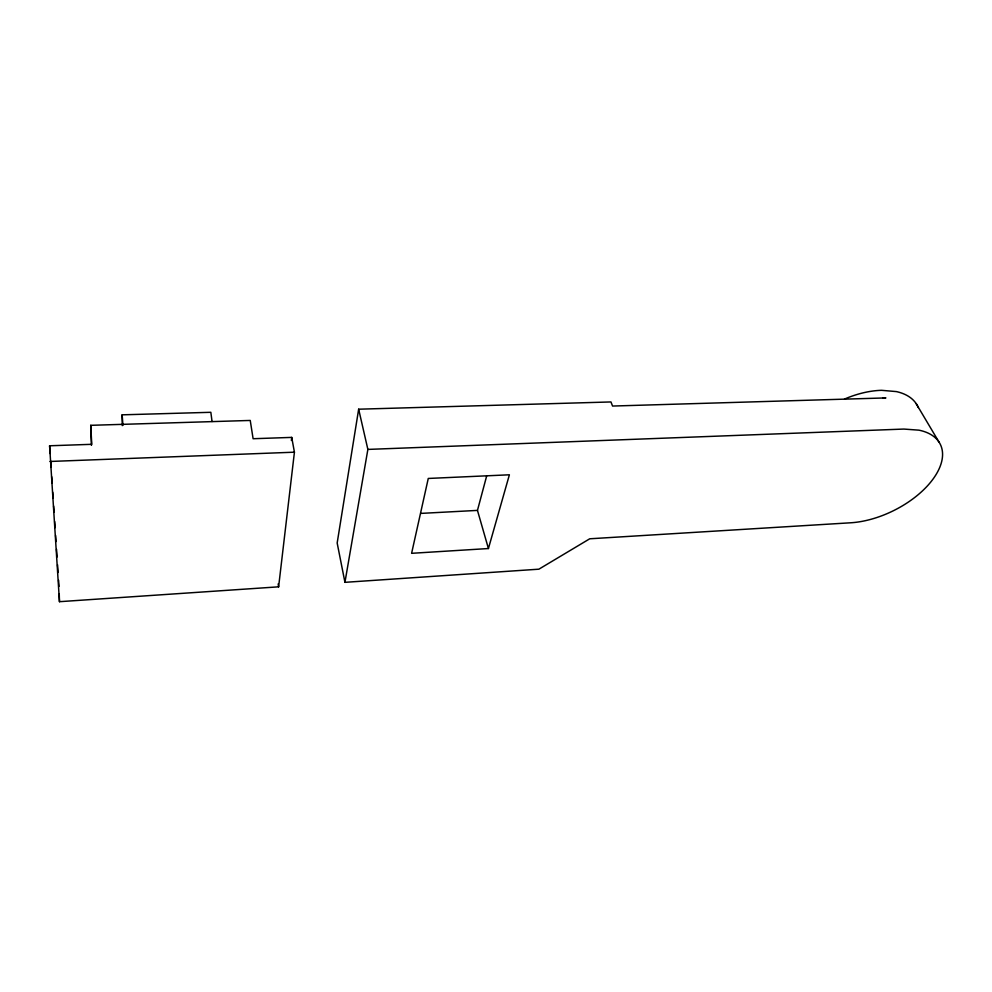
<?xml version="1.0" encoding="UTF-8"?>
<svg xmlns="http://www.w3.org/2000/svg" width="992" height="992" viewBox="0 0 992 992"><rect width="100%" height="100%" fill="white"/><g stroke="black" fill="none" stroke-linecap="round" stroke-linejoin="round"><path stroke-width="1.49" d="M291.375 440.46L291.722 437.398L253.109 438.724L250.232 420.447L90.731 425.32L91.438 445.334M90.731 425.32L91.76 444.317L49.6 445.78L59.47 601.685L278.616 586.83L294.426 452.191L291.722 437.398M882.967 398.052A69.973 39.271 -26.7 0 1 885.906 397.916L612.56 406.05L610.948 401.946L358.658 409.2L337.168 542.996L344.943 582.329L538.879 569.185L589.732 538.792L850.714 522.784A71.362 38.713 -26.3 0 0 932.864 479.31A71.362 38.713 -26.3 0 0 918.964 430.168L903.861 429.065L367.871 449.413L344.943 582.329M488.424 548.539L509.392 474.796L428.271 478.454L411.606 553.313L488.424 548.539L477.462 510.396L486.588 476.272M420.658 513.41L477.462 510.396M50.034 461.466L294.426 452.191M122.289 425.618L122.152 414.83L210.837 412.3L212.052 421.488M916.162 403.62L938.866 441.862M358.658 409.2L367.871 449.413M278.157 583.941L278.616 586.83M122.152 414.83L122.946 425.382M49.6 445.78L50.121 453.505M50.629 461.23L51.051 467.406M51.671 476.681L52.08 482.868M52.7 492.144L53.109 498.319M53.63 506.044L54.052 512.232M54.672 521.507L55.081 527.682M55.602 535.407L56.011 541.595M56.532 549.32L57.04 557.045M57.561 564.77L58.082 572.496M58.59 580.233L59.012 586.408M59.247 594.047L59.47 601.685M844.527 399.057A69.638 39.395 -26.8 0 1 881.541 390.315L896.384 391.592A69.638 39.395 -26.8 0 1 918.282 407.551"/></g></svg>
